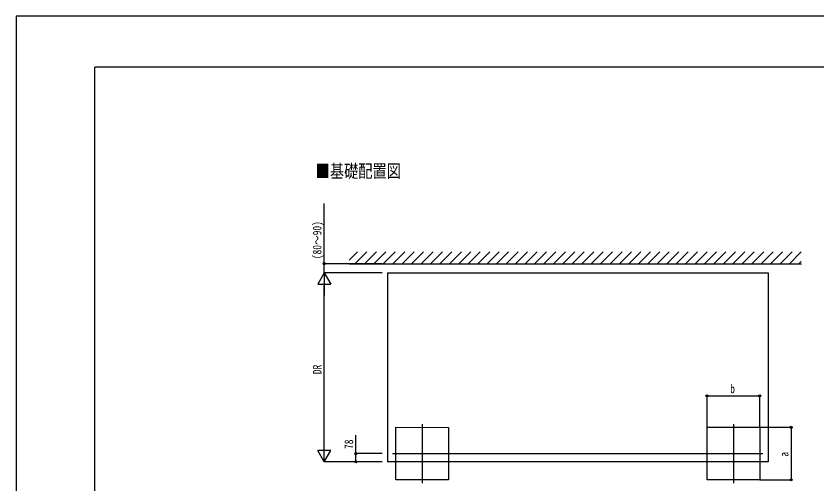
# Model space of a CAD drawing. Units: millimetres, scale not verified. Extents: x -10512 to 10512, y -7425 to 7425.
# Drawn here: x -10512 to -2897, y 2973 to 7425 of the extents above; entities that cross this region are included whole.
import ezdxf
from ezdxf.enums import TextEntityAlignment as Align

# ---------------------------------------------------------------- set-up
doc = ezdxf.new("R2010")
doc.units = ezdxf.units.MM
doc.header["$LTSCALE"] = 40
for name, color, linetype in [('0-2_USER1', 3, 'Continuous'), ('0-3_YKK_12', 2, 'Continuous'), ('0-5_YKK_A1', 4, 'Continuous'), ('0-6_YKK_D', 6, 'Continuous'), ('0-7_YKK_ZWAK', 7, 'Continuous')]:
    doc.layers.add(name, color=color, linetype=linetype)
doc.styles.add('ＭＳ ゴシック', font='')
doc.styles.get('ＭＳ ゴシック').set_extended_font_data('MS Gothic')

msp = doc.modelspace()

# ---------------------------------------------------------------- linework, layer by layer
at = {"layer": '0-3_YKK_12'}
for p, q in [((-6651.72, 3542.34), (-6651.72, 2982.34)), ((-3691.72, 3542.34), (-3691.72, 2982.34)), ((-6931.72, 3262.34), (-3411.72, 3262.34))]:
    msp.add_line(p, q, dxfattribs=at)
at = {"layer": '0-5_YKK_A1'}
for p, q in [((-7344.98, 5102.39), (-7265.35, 5182.02)), ((-7289.64, 5067.94), (-7175.55, 5182.02)), ((-7199.84, 5067.94), (-7085.75, 5182.02)), ((-7110.03, 5067.94), (-6995.95, 5182.02)), ((-7020.23, 5067.94), (-6906.14, 5182.02)), ((-6930.43, 5067.94), (-6816.34, 5182.02)), ((-6840.63, 5067.94), (-6726.54, 5182.02)), ((-6750.82, 5067.94), (-6636.74, 5182.02)), ((-6661.02, 5067.94), (-6546.93, 5182.02)), ((-6571.22, 5067.94), (-6457.13, 5182.02)), ((-6481.42, 5067.94), (-6367.33, 5182.02)), ((-6391.61, 5067.94), (-6277.53, 5182.02)), ((-6301.81, 5067.94), (-6187.72, 5182.02)), ((-6212.01, 5067.94), (-6097.92, 5182.02)), ((-6122.21, 5067.94), (-6008.12, 5182.02)), ((-6032.4, 5067.94), (-5918.31, 5182.02)), ((-5942.6, 5067.94), (-5828.51, 5182.02)), ((-5852.8, 5067.94), (-5738.71, 5182.02)), ((-5763, 5067.94), (-5648.91, 5182.02)), ((-5673.19, 5067.94), (-5559.1, 5182.02)), ((-5583.39, 5067.94), (-5469.3, 5182.02)), ((-5493.59, 5067.94), (-5379.5, 5182.02)), ((-5403.78, 5067.94), (-5289.7, 5182.02)), ((-5313.98, 5067.94), (-5199.89, 5182.02)), ((-5224.18, 5067.94), (-5110.09, 5182.02)), ((-5134.38, 5067.94), (-5020.29, 5182.02)), ((-5044.57, 5067.94), (-4930.49, 5182.02)), ((-4954.77, 5067.94), (-4840.68, 5182.02)), ((-4864.97, 5067.94), (-4750.88, 5182.02)), ((-4775.17, 5067.94), (-4661.08, 5182.02)), ((-4685.36, 5067.94), (-4571.28, 5182.02)), ((-4595.56, 5067.94), (-4481.47, 5182.02)), ((-4505.76, 5067.94), (-4391.67, 5182.02)), ((-4415.96, 5067.94), (-4301.87, 5182.02)), ((-4326.15, 5067.94), (-4212.07, 5182.02)), ((-4236.35, 5067.94), (-4122.26, 5182.02)), ((-4146.55, 5067.94), (-4032.46, 5182.02)), ((-4056.75, 5067.94), (-3942.66, 5182.02)), ((-3966.94, 5067.94), (-3852.86, 5182.02)), ((-3877.14, 5067.94), (-3763.05, 5182.02)), ((-3787.34, 5067.94), (-3673.25, 5182.02)), ((-3697.54, 5067.94), (-3583.45, 5182.02)), ((-3607.73, 5067.94), (-3493.65, 5182.02)), ((-3517.93, 5067.94), (-3403.84, 5182.02)), ((-3428.13, 5067.94), (-3314.04, 5182.02)), ((-3338.33, 5067.94), (-3224.24, 5182.02)), ((-3248.52, 5067.94), (-3134.44, 5182.02)), ((-3158.72, 5067.94), (-3046.31, 5180.35)), ((-7345.74, 5067.94), (-3045.69, 5067.94)), ((-3068.92, 5067.94), (-3046.31, 5090.55)), ((-6981.72, 4982.94), (-3361.72, 4982.94)), ((-6981.72, 4982.94), (-6981.72, 3183.94)), ((-3361.72, 4982.94), (-3361.72, 3183.94)), ((-3361.72, 3183.94), (-6981.72, 3183.94)), ((-6401.72, 3011.45), (-6901.72, 3013.23))]:
    msp.add_line(p, q, dxfattribs=at)
for points in [[(-6401.72, 3011.45), (-6901.72, 3013.23), (-6901.72, 3513.23), (-6401.72, 3511.45)], [(-3441.72, 3012.34), (-3941.72, 3012.34), (-3941.72, 3512.34), (-3441.72, 3512.34)]]:
    msp.add_lwpolyline(points, close=True, dxfattribs=at)
at = {"layer": '0-6_YKK_D'}
for p, q in [((-7031.72, 5067.94), (-7583.72, 5067.94)), ((-7581.72, 4982.94), (-7644.22, 4874.68)), ((-7031.72, 4982.94), (-7583.72, 4982.94)), ((-7031.72, 4982.94), (-7582.72, 4982.94)), ((-7581.72, 4982.94), (-7519.22, 4874.68)), ((-7581.72, 4982.94), (-7581.72, 4766.43)), ((-7644.22, 4874.68), (-7519.22, 4874.68)), ((-7581.72, 3308.94), (-7581.72, 4857.94)), ((-3941.72, 3512.34), (-3941.72, 3812.34)), ((-3941.72, 3811.34), (-3441.72, 3811.34)), ((-3441.72, 3512.34), (-3441.72, 3812.34)), ((-3441.72, 3512.34), (-3141.72, 3512.34)), ((-3142.72, 3512.34), (-3142.72, 3012.34)), ((-7581.72, 3183.94), (-7581.72, 3400.44)), ((-7581.72, 3183.94), (-7644.22, 3292.19)), ((-7519.22, 3292.19), (-7644.22, 3292.19)), ((-7581.72, 3183.94), (-7519.22, 3292.19)), ((-7031.72, 3262.34), (-7282.72, 3262.34)), ((-7031.72, 3183.94), (-7582.72, 3183.94)), ((-7031.72, 3183.94), (-7282.72, 3183.94)), ((-3440.72, 3012.34), (-3141.72, 3012.34))]:
    msp.add_line(p, q, dxfattribs=at)
for points in [[(-7582.72, 4982.94), (-7582.72, 5067.94), (-7582.72, 5641.1)], [(-7281.72, 3183.94), (-7281.72, 3262.34), (-7281.72, 3438.84)]]:
    msp.add_lwpolyline(points, dxfattribs=at)
for centre in [(-7582.72, 5067.94), (-3941.72, 3811.34), (-3441.72, 3811.34), (-3142.72, 3512.34), (-7281.72, 3262.34), (-7281.72, 3183.94), (-3142.72, 3012.34)]:
    msp.add_circle(centre, 10.62, dxfattribs=at)
at = {"layer": '0-7_YKK_ZWAK'}
for p in [(9737.55, 6937.5), (-9762.45, -6312.5)]:
    msp.add_line(p, (-9762.45, 6937.5), dxfattribs=at)
msp.add_lwpolyline([(-10512.5, -7425), (10512.5, -7425), (10512.5, 7425), (-10512.5, 7425)], close=True, dxfattribs=at)

# ---------------------------------------------------------------- texts
at = {"layer": '0-2_USER1', "style": 'ＭＳ ゴシック', "width": 0.8}
msp.add_text('■基礎配置図', height=123.8, dxfattribs=at).set_placement((-7663.51, 5850.88), align=Align.BOTTOM_LEFT)
at = {"layer": '0-6_YKK_D', "style": 'ＭＳ ゴシック', "width": 0.8}
for s, p in [('(80～90)', (-7584.05, 5111.77)), ('DR', (-7582.72, 4017.44)), ('78', (-7282.72, 3305.84)), ('a', (-3143.72, 3232.34))]:
    msp.add_text(s, height=82.48, rotation=90, dxfattribs=at).set_placement(p, align=Align.BOTTOM_LEFT)
msp.add_text('b', height=82.48, dxfattribs=at).set_placement((-3721.72, 3812.34), align=Align.BOTTOM_LEFT)

doc.saveas('drawing.dxf')
